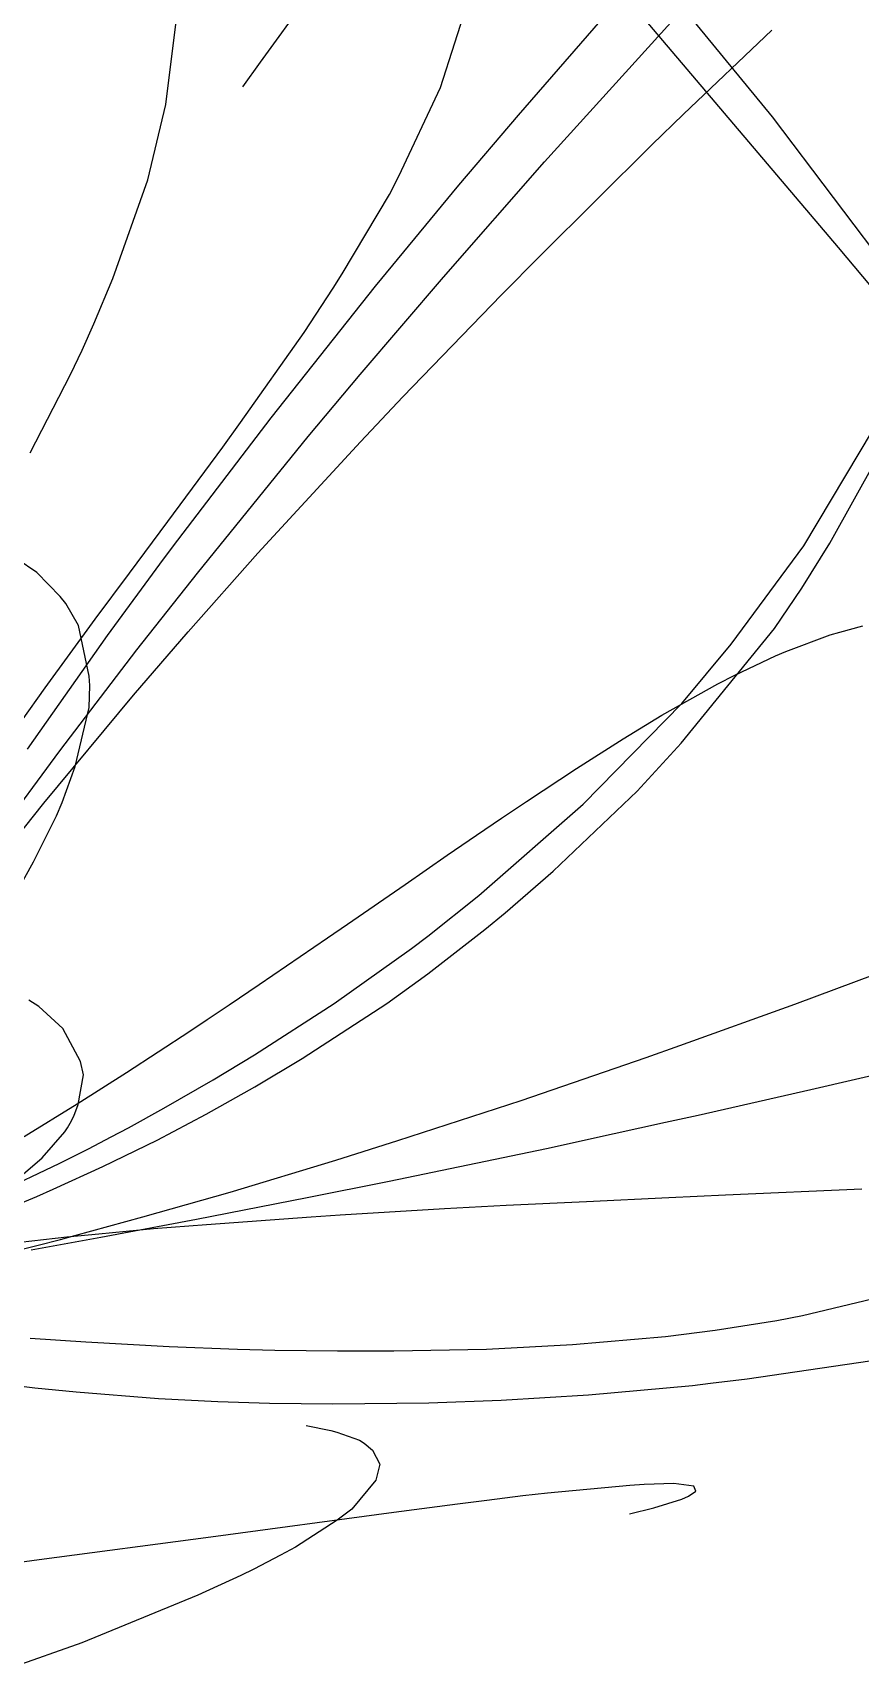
# Model space of a CAD drawing. Header units: metres. Extents: x -307 to 280, y -97 to 158.
# Drawn here: x 2.11 to 7.36, y -2.28 to 8.09 of the extents above; entities that cross this region are included whole.
import ezdxf

# ---------------------------------------------------------------- set-up
doc = ezdxf.new("R2010")
doc.units = ezdxf.units.M

msp = doc.modelspace()

# ---------------------------------------------------------------- linework, layer by layer
for p, q in [((3.556, 7.901, -1346.343), (4.2, 8.784, -1346.217)), ((6.803, 7.554, -1342.106), (5.795, 8.785, -1343.977)), ((5.193, 7.566, -1345.611), (6.011, 8.507, -1345.378)), ((5.357, 7.269, -1344.927), (6.459, 8.486, -1344.512)), ((4.699, 7.741, -1338.876), (4.88, 8.31, -1339.118)), ((2.956, 7.632, -1341.64), (3.035, 8.261, -1342.258)), ((7.221, 6.726, -1320.918), (5.989, 8.179, -1322.555)), ((6.239, 7.571, -1344.757), (6.798, 8.104, -1344.584)), ((3.444, 7.744, -1346.364), (3.556, 7.901, -1346.343)), ((4.434, 7.178, -1338.845), (4.699, 7.741, -1338.876)), ((2.842, 7.156, -1341.277), (2.956, 7.632, -1341.64)), ((4.815, 7.121, -1345.716), (5.193, 7.566, -1345.611)), ((6.038, 7.377, -1344.818), (6.239, 7.571, -1344.757)), ((7.575, 6.532, -1340.486), (6.803, 7.554, -1342.106)), ((5.332, 6.677, -1345.033), (6.038, 7.377, -1344.818)), ((4.717, 6.539, -1345.164), (5.357, 7.269, -1344.927)), ((2.62, 6.53, -1340.979), (2.842, 7.156, -1341.277)), ((4.374, 7.062, -1338.855), (4.434, 7.178, -1338.845)), ((4.075, 6.56, -1339.016), (4.374, 7.062, -1338.855)), ((4.287, 6.481, -1345.856), (4.815, 7.121, -1345.716)), ((5.084, 6.427, -1345.108), (5.332, 6.677, -1345.033)), ((8.084, 5.695, -1319.829), (7.221, 6.726, -1320.918)), ((4.018, 6.47, -1339.054), (4.075, 6.56, -1339.016)), ((4.189, 5.921, -1345.355), (4.717, 6.539, -1345.164)), ((2.501, 6.244, -1340.899), (2.62, 6.53, -1340.979)), ((3.625, 5.647, -1346.022), (4.287, 6.481, -1345.856)), ((3.833, 6.189, -1339.207), (4.018, 6.47, -1339.054)), ((4.459, 5.78, -1345.294), (5.084, 6.427, -1345.108)), ((2.426, 6.077, -1340.87), (2.501, 6.244, -1340.899)), ((3.43, 5.618, -1339.639), (3.833, 6.189, -1339.207)), ((2.353, 5.922, -1340.856), (2.426, 6.077, -1340.87)), ((2.097, 5.426, -1340.924), (2.353, 5.922, -1340.856)), ((3.859, 5.528, -1345.473), (4.189, 5.921, -1345.355)), ((4.191, 5.496, -1345.373), (4.459, 5.78, -1345.294)), ((7.001, 4.836, -1347.547), (7.527, 5.717, -1348.32)), ((3.033, 4.872, -1346.16), (3.625, 5.647, -1346.022)), ((3.318, 5.462, -1339.773), (3.43, 5.618, -1339.639)), ((3.157, 4.663, -1345.715), (3.859, 5.528, -1345.473)), ((3.64, 4.898, -1345.534), (4.191, 5.496, -1345.373)), ((2.969, 4.99, -1340.236), (3.318, 5.462, -1339.773)), ((7.167, 4.854, -1348.332), (7.468, 5.395, -1348.827)), ((2.727, 4.664, -1340.588), (2.969, 4.99, -1340.236)), ((2.139, 4.668, -1340.076), (1.742, 4.935, -1339.026)), ((2.942, 4.752, -1346.181), (3.033, 4.872, -1346.16)), ((3.541, 4.79, -1345.563), (3.64, 4.898, -1345.534)), ((3.098, 4.291, -1345.69), (3.541, 4.79, -1345.563)), ((6.54, 4.212, -1347.02), (7.001, 4.836, -1347.547)), ((6.988, 4.567, -1348.07), (7.167, 4.854, -1348.332)), ((2.287, 4.515, -1340.591), (2.139, 4.668, -1340.076)), ((2.587, 4.268, -1346.258), (2.942, 4.752, -1346.181)), ((2.51, 4.372, -1340.922), (2.727, 4.664, -1340.588)), ((2.774, 4.178, -1345.843), (3.157, 4.663, -1345.715)), ((6.816, 4.313, -1347.841), (6.988, 4.567, -1348.07)), ((2.323, 4.47, -1340.735), (2.287, 4.515, -1340.591)), ((2.403, 4.331, -1341.14), (2.323, 4.47, -1340.735)), ((2.191, 3.936, -1341.452), (2.51, 4.372, -1340.922)), ((2.079, 3.547, -1346.358), (2.587, 4.268, -1346.258)), ((2.47, 4.011, -1341.921), (2.403, 4.331, -1341.14)), ((2.751, 3.89, -1345.789), (3.098, 4.291, -1345.69)), ((6.224, 3.586, -1347.206), (6.816, 4.313, -1347.841)), ((6.888, 4.166, -1336.918), (7.169, 4.272, -1335.952)), ((7.169, 4.272, -1335.952), (7.23, 4.29, -1335.728)), ((7.23, 4.29, -1335.728), (7.376, 4.33, -1335.172)), ((2.285, 3.537, -1346.001), (2.774, 4.178, -1345.843)), ((6.228, 3.837, -1346.715), (6.54, 4.212, -1347.02)), ((6.822, 4.139, -1337.133), (6.888, 4.166, -1336.918)), ((6.563, 4.016, -1337.925), (6.822, 4.139, -1337.133)), ((2.475, 3.951, -1342.059), (2.47, 4.011, -1341.921)), ((2.471, 3.811, -1342.357), (2.475, 3.951, -1342.059)), ((6.101, 3.763, -1339.158), (6.455, 3.962, -1338.235)), ((6.455, 3.962, -1338.235), (6.563, 4.016, -1337.925)), ((1.889, 3.514, -1341.988), (2.191, 3.936, -1341.452)), ((2.183, 3.206, -1345.946), (2.751, 3.89, -1345.789)), ((5.603, 3.199, -1346.235), (6.228, 3.837, -1346.715)), ((2.383, 3.437, -1343.038), (2.471, 3.811, -1342.357)), ((5.855, 3.614, -1339.74), (6.101, 3.763, -1339.158)), ((1.856, 2.956, -1346.131), (2.285, 3.537, -1346.001)), ((5.56, 3.426, -1340.372), (5.855, 3.614, -1339.74)), ((5.944, 3.281, -1346.949), (6.224, 3.586, -1347.206)), ((2.299, 3.209, -1343.408), (2.383, 3.437, -1343.038)), ((5.244, 3.217, -1340.981), (5.56, 3.426, -1340.372)), ((5.085, 3.11, -1341.267), (5.244, 3.217, -1340.981)), ((5.413, 2.774, -1346.546), (5.944, 3.281, -1346.949)), ((1.799, 2.724, -1346.05), (2.183, 3.206, -1345.946)), ((2.119, 2.834, -1343.945), (2.264, 3.126, -1343.536)), ((2.264, 3.126, -1343.536), (2.299, 3.209, -1343.408)), ((4.926, 3.002, -1341.539), (5.085, 3.11, -1341.267)), ((4.941, 2.621, -1345.856), (5.603, 3.199, -1346.235)), ((4.741, 2.875, -1341.839), (4.926, 3.002, -1341.539)), ((2.018, 2.654, -1344.178), (2.119, 2.834, -1343.945)), ((4.473, 2.691, -1342.239), (4.741, 2.875, -1341.839)), ((5.108, 2.51, -1346.349), (5.413, 2.774, -1346.546)), ((4.108, 2.438, -1342.734), (4.473, 2.691, -1342.239)), ((4.617, 2.363, -1345.705), (4.941, 2.621, -1345.856)), ((4.98, 2.404, -1346.272), (5.108, 2.51, -1346.349)), ((3.981, 2.351, -1342.898), (4.108, 2.438, -1342.734)), ((4.618, 2.124, -1346.085), (4.98, 2.404, -1346.272)), ((3.549, 2.056, -1343.403), (3.981, 2.351, -1342.898)), ((4.025, 1.936, -1345.499), (4.515, 2.285, -1345.662)), ((4.515, 2.285, -1345.662), (4.617, 2.363, -1345.705)), ((6.945, 1.932, -1345.384), (8.099, 2.362, -1345.139)), ((4.357, 1.936, -1345.968), (4.618, 2.124, -1346.085)), ((3.359, 1.928, -1343.612), (3.549, 2.056, -1343.403)), ((2.151, 1.916, -1340.547), (2.089, 1.957, -1340.348)), ((2.303, 1.778, -1341.171), (2.151, 1.916, -1340.547)), ((3.219, 1.835, -1343.759), (3.359, 1.928, -1343.612)), ((3.519, 1.61, -1345.388), (4.025, 1.936, -1345.499)), ((3.821, 1.588, -1345.787), (4.357, 1.936, -1345.968)), ((6.215, 1.669, -1345.527), (6.945, 1.932, -1345.384)), ((2.416, 1.568, -1342.029), (2.303, 1.778, -1341.171)), ((3.108, 1.761, -1343.874), (3.219, 1.835, -1343.759)), ((2.707, 1.499, -1344.258), (3.108, 1.761, -1343.874)), ((6.001, 1.593, -1345.568), (6.215, 1.669, -1345.527)), ((2.435, 1.484, -1342.35), (2.416, 1.568, -1342.029)), ((3.258, 1.452, -1345.35), (3.519, 1.61, -1345.388)), ((3.521, 1.408, -1345.71), (3.821, 1.588, -1345.787)), ((5.209, 1.322, -1345.708), (6.001, 1.593, -1345.568)), ((2.395, 1.3, -1344.539), (2.707, 1.499, -1344.258)), ((2.402, 1.295, -1343.01), (2.435, 1.484, -1342.35)), ((2.945, 1.272, -1345.325), (3.258, 1.452, -1345.35)), ((7.045, 1.39, -1345.222), (7.589, 1.517, -1345.148)), ((3.212, 1.234, -1345.652), (3.521, 1.408, -1345.71)), ((6.332, 1.229, -1345.316), (7.045, 1.39, -1345.222)), ((2.058, 1.092, -1344.824), (2.395, 1.3, -1344.539)), ((2.373, 1.222, -1343.25), (2.402, 1.295, -1343.01)), ((2.721, 1.149, -1345.319), (2.945, 1.272, -1345.325)), ((4.428, 1.067, -1345.837), (5.209, 1.322, -1345.708)), ((2.317, 1.123, -1343.56), (2.333, 1.148, -1343.486)), ((2.333, 1.148, -1343.486), (2.35, 1.178, -1343.392)), ((2.35, 1.178, -1343.392), (2.373, 1.222, -1343.25)), ((2.61, 1.09, -1345.32), (2.721, 1.149, -1345.319)), ((2.902, 1.07, -1345.614), (3.212, 1.234, -1345.652)), ((5.798, 1.111, -1345.385), (6.125, 1.183, -1345.343)), ((6.125, 1.183, -1345.343), (6.332, 1.229, -1345.316)), ((2.172, 0.957, -1344.036), (2.317, 1.123, -1343.56)), ((2.466, 1.015, -1345.325), (2.61, 1.09, -1345.32)), ((2.558, 0.902, -1345.596), (2.902, 1.07, -1345.614)), ((4.034, 0.943, -1345.898), (4.428, 1.067, -1345.837)), ((5.369, 1.018, -1345.441), (5.798, 1.111, -1345.385)), ((1.979, 0.79, -1344.471), (2.172, 0.957, -1344.036)), ((2.28, 0.921, -1345.34), (2.466, 1.015, -1345.325)), ((3.365, 0.741, -1345.997), (4.034, 0.943, -1345.898)), ((4.373, 0.811, -1345.571), (5.369, 1.018, -1345.441)), ((1.875, 0.729, -1345.405), (2.28, 0.921, -1345.34)), ((2.243, 0.759, -1345.603), (2.558, 0.902, -1345.596)), ((2.139, 0.713, -1345.609), (2.243, 0.759, -1345.603)), ((2.812, 0.583, -1346.074), (3.365, 0.741, -1345.997)), ((3.853, 0.706, -1345.64), (4.373, 0.811, -1345.571)), ((6.504, 0.723, -1340.516), (7.368, 0.762, -1339.48)), ((2.013, 0.659, -1345.619), (2.139, 0.713, -1345.609)), ((3.152, 0.569, -1345.738), (3.853, 0.706, -1345.64)), ((4.061, 0.596, -1343.254), (4.724, 0.636, -1342.546)), ((4.724, 0.636, -1342.546), (5.114, 0.657, -1342.115)), ((5.114, 0.657, -1342.115), (5.624, 0.682, -1341.539)), ((5.624, 0.682, -1341.539), (6.146, 0.706, -1340.937)), ((6.146, 0.706, -1340.937), (6.504, 0.723, -1340.516)), ((2.381, 0.466, -1346.131), (2.812, 0.583, -1346.074)), ((2.545, 0.455, -1345.828), (3.152, 0.569, -1345.738)), ((2.879, 0.509, -1344.437), (3.214, 0.536, -1344.113)), ((3.214, 0.536, -1344.113), (3.879, 0.585, -1343.445)), ((3.879, 0.585, -1343.445), (4.061, 0.596, -1343.254)), ((1.959, 0.415, -1345.267), (2.33, 0.457, -1344.945)), ((2.103, 0.374, -1345.898), (2.545, 0.455, -1345.828)), ((2.139, 0.402, -1346.162), (2.289, 0.441, -1346.143)), ((2.289, 0.441, -1346.143), (2.381, 0.466, -1346.131)), ((2.33, 0.457, -1344.945), (2.532, 0.477, -1344.762)), ((2.532, 0.477, -1344.762), (2.879, 0.509, -1344.437)), ((1.922, 0.347, -1346.19), (2.139, 0.402, -1346.162)), ((6.992, -0.042, -1333.155), (7.707, 0.129, -1332.506)), ((6.44, -0.135, -1333.743), (6.83, -0.074, -1333.318)), ((6.83, -0.074, -1333.318), (6.992, -0.042, -1333.155)), ((2.097, -0.186, -1340.651), (2.449, -0.209, -1339.942)), ((5.534, -0.226, -1334.873), (6.125, -0.175, -1334.112)), ((6.125, -0.175, -1334.112), (6.44, -0.135, -1333.743)), ((2.449, -0.209, -1339.942), (2.979, -0.238, -1338.931)), ((2.979, -0.238, -1338.931), (3.411, -0.255, -1338.155)), ((3.411, -0.255, -1338.155), (3.647, -0.261, -1337.749)), ((3.647, -0.261, -1337.749), (4.045, -0.266, -1337.088)), ((4.045, -0.266, -1337.088), (4.403, -0.266, -1336.52)), ((4.403, -0.266, -1336.52), (4.99, -0.254, -1335.635)), ((4.99, -0.254, -1335.635), (5.534, -0.226, -1334.873)), ((6.641, -0.442, -1337.77), (7.577, -0.305, -1336.922)), ((1.846, -0.466, -1343.384), (2.127, -0.5, -1342.99)), ((2.127, -0.5, -1342.99), (2.388, -0.526, -1342.632)), ((5.636, -0.544, -1338.766), (6.295, -0.484, -1338.1)), ((6.295, -0.484, -1338.1), (6.409, -0.471, -1337.991)), ((6.409, -0.471, -1337.991), (6.641, -0.442, -1337.77)), ((2.388, -0.526, -1342.632), (2.91, -0.567, -1341.939)), ((2.91, -0.567, -1341.939), (3.286, -0.586, -1341.46)), ((3.286, -0.586, -1341.46), (3.615, -0.596, -1341.052)), ((3.615, -0.596, -1341.052), (4.016, -0.601, -1340.57)), ((4.016, -0.601, -1340.57), (4.623, -0.595, -1339.864)), ((4.623, -0.595, -1339.864), (5.083, -0.577, -1339.355)), ((5.083, -0.577, -1339.355), (5.636, -0.544, -1338.766)), ((3.847, -0.739, -1350.63), (4.002, -0.77, -1350.374)), ((4.002, -0.77, -1350.374), (4.04, -0.78, -1350.289)), ((4.04, -0.78, -1350.289), (4.184, -0.832, -1349.881)), ((4.184, -0.832, -1349.881), (4.214, -0.85, -1349.742)), ((4.214, -0.85, -1349.742), (4.267, -0.894, -1349.419)), ((4.267, -0.894, -1349.419), (4.313, -0.983, -1348.797)), ((4.313, -0.983, -1348.797), (4.289, -1.084, -1348.139)), ((4.289, -1.084, -1348.139), (4.137, -1.268, -1347.005)), ((5.898, -1.119, -1344.13), (5.377, -1.167, -1342.529)), ((5.989, -1.113, -1344.455), (5.898, -1.119, -1344.13)), ((6.178, -1.107, -1345.327), (5.989, -1.113, -1344.455)), ((6.304, -1.123, -1346.373), (6.178, -1.107, -1345.327)), ((6.317, -1.154, -1347.218), (6.304, -1.123, -1346.373)), ((4.805, -1.237, -1341.238), (4.403, -1.289, -1340.437)), ((4.992, -1.213, -1341.633), (4.805, -1.237, -1341.238)), ((5.219, -1.185, -1342.148), (4.992, -1.213, -1341.633)), ((5.377, -1.167, -1342.529), (5.219, -1.185, -1342.148)), ((6.05, -1.261, -1348.704), (6.227, -1.206, -1348.08)), ((6.227, -1.206, -1348.08), (6.27, -1.186, -1347.793)), ((6.27, -1.186, -1347.793), (6.317, -1.154, -1347.218)), ((4.403, -1.289, -1340.437), (3.242, -1.445, -1338.398)), ((4.044, -1.339, -1346.596), (3.779, -1.509, -1345.636)), ((4.137, -1.268, -1347.005), (4.044, -1.339, -1346.596)), ((5.897, -1.299, -1349.061), (6.05, -1.261, -1348.704)), ((3.242, -1.445, -1338.398), (2.153, -1.59, -1336.8)), ((3.779, -1.509, -1345.636), (3.683, -1.561, -1345.351)), ((2.153, -1.59, -1336.8), (1.865, -1.628, -1336.42)), ((3.514, -1.649, -1344.879), (3.433, -1.688, -1344.671)), ((3.683, -1.561, -1345.351), (3.514, -1.649, -1344.879)), ((3.433, -1.688, -1344.671), (3.16, -1.813, -1344.004)), ((3.16, -1.813, -1344.004), (2.424, -2.116, -1342.421)), ((2.424, -2.116, -1342.421), (1.971, -2.277, -1341.592))]:
    msp.add_line(p, q)

doc.saveas('drawing.dxf')
